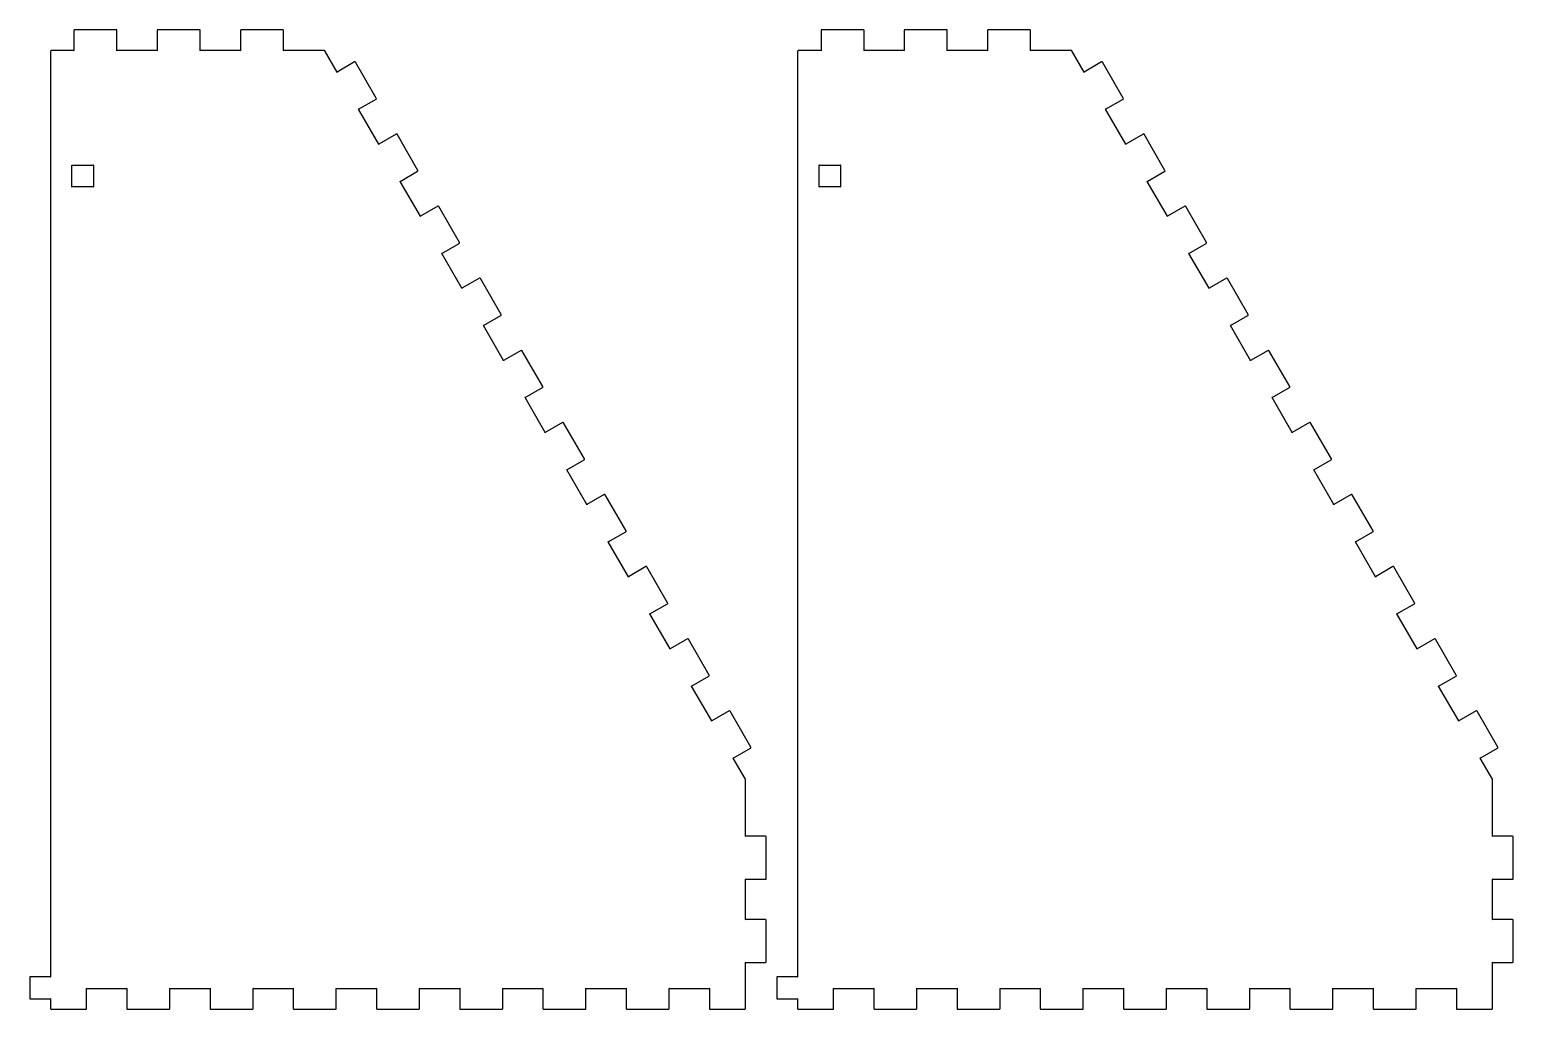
# Model space of a CAD drawing. Extents: x 10 to 462, y 22 to 354.
# Drawn here: x 10.3 to 224.2, y 21.7 to 162.9 of the extents above; entities that cross this region are included whole.
import ezdxf

# ---------------------------------------------------------------- set-up
doc = ezdxf.new("R2010")
doc.units = 0
doc.layers.get('0').update_dxf_attribs({"linetype": 'CONTINUOUS'})

msp = doc.modelspace()

# ---------------------------------------------------------------- linework, layer by layer
at = {"color": 7}
for p, q in [((16.69, 162.799986), (16.69, 159.899986)), ((22.789999, 162.899986), (16.79, 162.899986)), ((22.889999, 159.899986), (22.889999, 162.799986)), ((28.689999, 162.799986), (28.689999, 159.899986)), ((34.789999, 162.899986), (28.789999, 162.899986)), ((34.889999, 159.899986), (34.889999, 162.799986)), ((40.689999, 162.799986), (40.689999, 159.899986)), ((46.789999, 162.899986), (40.789999, 162.899986)), ((46.889999, 159.899986), (46.889999, 162.799986)), ((124.389997, 162.799986), (124.389997, 159.899986)), ((130.489997, 162.899986), (124.489997, 162.899986)), ((130.589997, 159.899986), (130.589997, 162.799986)), ((136.389997, 162.799986), (136.389997, 159.899986)), ((142.489996, 162.899986), (136.489997, 162.899986)), ((142.589996, 159.899986), (142.589996, 162.799986)), ((148.389996, 162.799986), (148.389996, 159.899986)), ((154.489996, 162.899986), (148.489996, 162.899986)), ((154.589996, 159.899986), (154.589996, 162.799986)), ((13.3, 159.799986), (13.3, 27.799989)), ((16.69, 159.899986), (13.4, 159.899986)), ((28.689999, 159.899986), (22.889999, 159.899986)), ((40.689999, 159.899986), (34.889999, 159.899986)), ((50.179999, 159.899986), (46.889999, 159.899986)), ((52.777999, 159.899986), (50.179999, 159.899986)), ((54.625999, 156.799986), (52.864999, 159.849986)), ((120.999997, 159.799986), (120.999997, 27.799989)), ((124.389997, 159.899986), (121.099997, 159.899986)), ((136.389997, 159.899986), (130.589997, 159.899986)), ((148.389996, 159.899986), (142.589996, 159.899986)), ((157.879996, 159.899986), (154.589996, 159.899986)), ((160.477996, 159.899986), (157.879996, 159.899986)), ((162.325996, 156.799986), (160.564996, 159.849986)), ((57.136999, 158.249986), (54.625999, 156.799986)), ((60.273998, 153.016986), (57.273999, 158.212986)), ((164.836996, 158.249986), (162.325996, 156.799986)), ((167.973996, 153.016986), (164.973996, 158.212986)), ((57.725999, 151.430986), (60.236998, 152.880986)), ((165.425996, 151.430986), (167.936996, 152.880986)), ((60.625998, 146.407986), (57.725999, 151.430986)), ((168.325996, 146.407986), (165.425996, 151.430986)), ((63.136998, 147.857986), (60.625998, 146.407986)), ((66.273998, 142.624986), (63.273998, 147.820986)), ((170.836996, 147.857986), (168.325996, 146.407986)), ((173.973996, 142.624986), (170.973996, 147.820986)), ((63.725998, 141.037986), (66.236998, 142.487986)), ((171.425996, 141.037986), (173.936996, 142.487986)), ((66.625998, 136.014987), (63.725998, 141.037986)), ((174.325996, 136.014987), (171.425996, 141.037986)), ((69.136998, 137.464987), (66.625998, 136.014987)), ((72.273998, 132.232987), (69.273998, 137.428987)), ((176.836996, 137.464987), (174.325996, 136.014987)), ((179.973996, 132.232987), (176.973996, 137.428987)), ((69.725998, 130.645987), (72.236998, 132.095987)), ((72.625998, 125.622987), (69.725998, 130.645987)), ((177.425996, 130.645987), (179.936996, 132.095987)), ((180.325995, 125.622987), (177.425996, 130.645987)), ((75.136998, 127.072987), (72.625998, 125.622987)), ((78.273998, 121.839987), (75.273998, 127.036987)), ((182.836995, 127.072987), (180.325995, 125.622987)), ((185.973995, 121.839987), (182.973995, 127.036987)), ((75.725998, 120.253987), (78.236998, 121.703987)), ((78.625998, 115.230987), (75.725998, 120.253987)), ((183.425995, 120.253987), (185.936995, 121.703987)), ((186.325995, 115.230987), (183.425995, 120.253987)), ((81.136998, 116.680987), (78.625998, 115.230987)), ((84.273998, 111.447987), (81.273998, 116.643987)), ((188.836995, 116.680987), (186.325995, 115.230987)), ((191.973995, 111.447987), (188.973995, 116.643987)), ((81.725998, 109.860987), (84.236998, 111.310987)), ((189.425995, 109.860987), (191.936995, 111.310987)), ((84.625998, 104.838987), (81.725998, 109.860987)), ((192.325995, 104.838987), (189.425995, 109.860987)), ((87.136998, 106.288987), (84.625998, 104.838987)), ((90.273998, 101.055987), (87.273998, 106.251987)), ((194.836995, 106.288987), (192.325995, 104.838987)), ((197.973995, 101.055987), (194.973995, 106.251987)), ((87.725998, 99.468988), (90.236998, 100.918987)), ((195.425995, 99.468988), (197.936995, 100.918987)), ((90.625998, 94.445988), (87.725998, 99.468988)), ((198.325995, 94.445988), (195.425995, 99.468988)), ((93.136998, 95.895988), (90.625998, 94.445988)), ((96.273998, 90.662988), (93.273998, 95.859988)), ((200.836995, 95.895988), (198.325995, 94.445988)), ((203.973995, 90.662988), (200.973995, 95.859988)), ((93.725998, 89.076988), (96.236998, 90.526988)), ((201.425995, 89.076988), (203.936995, 90.526988)), ((96.625998, 84.053988), (93.725998, 89.076988)), ((204.325995, 84.053988), (201.425995, 89.076988)), ((99.136998, 85.503988), (96.625998, 84.053988)), ((102.273997, 80.270988), (99.273998, 85.466988)), ((206.836995, 85.503988), (204.325995, 84.053988)), ((209.973995, 80.270988), (206.973995, 85.466988)), ((99.725998, 78.684988), (102.236997, 80.134988)), ((207.425995, 78.684988), (209.936995, 80.134988)), ((102.625997, 73.661988), (99.725998, 78.684988)), ((210.325995, 73.661988), (207.425995, 78.684988)), ((105.136997, 75.111988), (102.625997, 73.661988)), ((108.273997, 69.878988), (105.273997, 75.074988)), ((212.836995, 75.111988), (210.325995, 73.661988)), ((215.973995, 69.878988), (212.973995, 75.074988)), ((105.725997, 68.291988), (108.236997, 69.741988)), ((213.425995, 68.291988), (215.936995, 69.741988)), ((108.625997, 63.268988), (105.725997, 68.291988)), ((216.325995, 63.268988), (213.425995, 68.291988)), ((111.136997, 64.718988), (108.625997, 63.268988)), ((114.273997, 59.486989), (111.273997, 64.682988)), ((218.836995, 64.718988), (216.325995, 63.268988)), ((221.973994, 59.486989), (218.973995, 64.682988)), ((111.725997, 57.899989), (114.236997, 59.349989)), ((113.486997, 54.849989), (111.725997, 57.899989)), ((219.425995, 57.899989), (221.936994, 59.349989)), ((221.186994, 54.849989), (219.425995, 57.899989)), ((113.499997, 53.299989), (113.499997, 54.799989)), ((221.199994, 53.299989), (221.199994, 54.799989)), ((113.499997, 46.649989), (113.499997, 53.299989)), ((221.199994, 46.649989), (221.199994, 53.299989)), ((116.399997, 46.649989), (113.499997, 46.649989)), ((116.499997, 40.549989), (116.499997, 46.549989)), ((224.099994, 46.649989), (221.199994, 46.649989)), ((224.199994, 40.549989), (224.199994, 46.549989)), ((113.499997, 34.649989), (113.499997, 40.449989)), ((113.499997, 40.449989), (116.399997, 40.449989)), ((221.199994, 34.649989), (221.199994, 40.449989)), ((221.199994, 40.449989), (224.099994, 40.449989)), ((116.399997, 34.649989), (113.499997, 34.649989)), ((116.499997, 28.549989), (116.499997, 34.549989)), ((224.099994, 34.649989), (221.199994, 34.649989)), ((224.199994, 28.549989), (224.199994, 34.549989)), ((113.499997, 21.799989), (113.499997, 28.449989)), ((113.499997, 28.449989), (116.399997, 28.449989)), ((221.199994, 21.799989), (221.199994, 28.449989)), ((221.199994, 28.449989), (224.099994, 28.449989)), ((10.3, 26.299989), (10.3, 23.299989)), ((13.3, 26.399989), (10.4, 26.399989)), ((13.3, 27.799989), (13.3, 26.399989)), ((117.999997, 26.299989), (117.999997, 23.299989)), ((120.999997, 26.399989), (118.099997, 26.399989)), ((120.999997, 27.799989), (120.999997, 26.399989)), ((18.5, 21.799989), (18.5, 24.699989)), ((18.5, 24.699989), (24.299999, 24.699989)), ((24.299999, 24.699989), (24.299999, 21.799989)), ((30.499999, 21.799989), (30.499999, 24.699989)), ((30.499999, 24.699989), (36.299999, 24.699989)), ((36.299999, 24.699989), (36.299999, 21.799989)), ((42.499999, 21.799989), (42.499999, 24.699989)), ((42.499999, 24.699989), (48.299999, 24.699989)), ((48.299999, 24.699989), (48.299999, 21.799989)), ((54.499999, 21.799989), (54.499999, 24.699989)), ((54.499999, 24.699989), (60.299998, 24.699989)), ((60.299998, 24.699989), (60.299998, 21.799989)), ((66.499998, 21.799989), (66.499998, 24.699989)), ((66.499998, 24.699989), (72.299998, 24.699989)), ((72.299998, 24.699989), (72.299998, 21.799989)), ((78.499998, 21.799989), (78.499998, 24.699989)), ((78.499998, 24.699989), (84.299998, 24.699989)), ((84.299998, 24.699989), (84.299998, 21.799989)), ((90.499998, 21.799989), (90.499998, 24.699989)), ((90.499998, 24.699989), (96.299998, 24.699989)), ((96.299998, 24.699989), (96.299998, 21.799989)), ((102.499997, 21.799989), (102.499997, 24.699989)), ((102.499997, 24.699989), (108.299997, 24.699989)), ((108.299997, 24.699989), (108.299997, 21.799989)), ((126.199997, 21.799989), (126.199997, 24.699989)), ((126.199997, 24.699989), (131.999997, 24.699989)), ((131.999997, 24.699989), (131.999997, 21.799989)), ((138.199997, 21.799989), (138.199997, 24.699989)), ((138.199997, 24.699989), (143.999996, 24.699989)), ((143.999996, 24.699989), (143.999996, 21.799989)), ((150.199996, 21.799989), (150.199996, 24.699989)), ((150.199996, 24.699989), (155.999996, 24.699989)), ((155.999996, 24.699989), (155.999996, 21.799989)), ((162.199996, 21.799989), (162.199996, 24.699989)), ((162.199996, 24.699989), (167.999996, 24.699989)), ((167.999996, 24.699989), (167.999996, 21.799989)), ((174.199996, 21.799989), (174.199996, 24.699989)), ((174.199996, 24.699989), (179.999996, 24.699989)), ((179.999996, 24.699989), (179.999996, 21.799989)), ((186.199995, 21.799989), (186.199995, 24.699989)), ((186.199995, 24.699989), (191.999995, 24.699989)), ((191.999995, 24.699989), (191.999995, 21.799989)), ((198.199995, 21.799989), (198.199995, 24.699989)), ((198.199995, 24.699989), (203.999995, 24.699989)), ((203.999995, 24.699989), (203.999995, 21.799989)), ((210.199995, 21.799989), (210.199995, 24.699989)), ((210.199995, 24.699989), (215.999995, 24.699989)), ((215.999995, 24.699989), (215.999995, 21.799989)), ((10.4, 23.199989), (13.3, 23.199989)), ((13.3, 23.199989), (13.3, 21.799989)), ((13.4, 21.699989), (18.4, 21.699989)), ((24.399999, 21.699989), (30.399999, 21.699989)), ((36.399999, 21.699989), (42.399999, 21.699989)), ((48.399999, 21.699989), (54.399999, 21.699989)), ((60.399998, 21.699989), (66.399998, 21.699989)), ((72.399998, 21.699989), (78.399998, 21.699989)), ((84.399998, 21.699989), (90.399998, 21.699989)), ((96.399998, 21.699989), (102.399997, 21.699989)), ((108.399997, 21.699989), (113.399997, 21.699989)), ((118.099997, 23.199989), (120.999997, 23.199989)), ((120.999997, 23.199989), (120.999997, 21.799989)), ((121.099997, 21.699989), (126.099997, 21.699989)), ((132.099997, 21.699989), (138.099997, 21.699989)), ((144.099996, 21.699989), (150.099996, 21.699989)), ((156.099996, 21.699989), (162.099996, 21.699989)), ((168.099996, 21.699989), (174.099996, 21.699989)), ((180.099996, 21.699989), (186.099995, 21.699989)), ((192.099995, 21.699989), (198.099995, 21.699989)), ((204.099995, 21.699989), (210.099995, 21.699989)), ((216.099995, 21.699989), (221.099994, 21.699989))]:
    msp.add_line(p, q, dxfattribs=at)
at = {"color": 5}
for p, q in [((16.4, 141.799986), (16.4, 143.349986)), ((16.4, 143.349986), (19.5, 143.349986)), ((19.5, 143.349986), (19.5, 140.249986)), ((124.099997, 141.799986), (124.099997, 143.349986)), ((124.099997, 143.349986), (127.199997, 143.349986)), ((127.199997, 143.349986), (127.199997, 140.249986)), ((16.4, 140.249986), (16.4, 141.799986)), ((124.099997, 140.249986), (124.099997, 141.799986)), ((19.5, 140.249986), (16.4, 140.249986)), ((127.199997, 140.249986), (124.099997, 140.249986))]:
    msp.add_line(p, q, dxfattribs=at)
at = {"color": 7}
for points in [[(16.79, 162.899986), (16.735, 162.899986), (16.69, 162.854986), (16.69, 162.799986)], [(22.889999, 162.799986), (22.889999, 162.854986), (22.844999, 162.899986), (22.789999, 162.899986)], [(28.789999, 162.899986), (28.734999, 162.899986), (28.689999, 162.854986), (28.689999, 162.799986)], [(34.889999, 162.799986), (34.889999, 162.854986), (34.844999, 162.899986), (34.789999, 162.899986)], [(40.789999, 162.899986), (40.734999, 162.899986), (40.689999, 162.854986), (40.689999, 162.799986)], [(46.889999, 162.799986), (46.889999, 162.854986), (46.844999, 162.899986), (46.789999, 162.899986)], [(124.489997, 162.899986), (124.434997, 162.899986), (124.389997, 162.854986), (124.389997, 162.799986)], [(130.589997, 162.799986), (130.589997, 162.854986), (130.544997, 162.899986), (130.489997, 162.899986)], [(136.489997, 162.899986), (136.434997, 162.899986), (136.389997, 162.854986), (136.389997, 162.799986)], [(142.589996, 162.799986), (142.589996, 162.854986), (142.544996, 162.899986), (142.489996, 162.899986)], [(148.489996, 162.899986), (148.434996, 162.899986), (148.389996, 162.854986), (148.389996, 162.799986)], [(154.589996, 162.799986), (154.589996, 162.854986), (154.544996, 162.899986), (154.489996, 162.899986)], [(13.4, 159.899986), (13.345, 159.899986), (13.3, 159.854986), (13.3, 159.799986)], [(16.69, 159.899986), (16.69, 159.799986), (16.79, 159.899986), (16.69, 159.899986)], [(22.889999, 159.899986), (22.789999, 159.899986), (22.889999, 159.799986), (22.889999, 159.899986)], [(28.689999, 159.899986), (28.689999, 159.799986), (28.789999, 159.899986), (28.689999, 159.899986)], [(34.889999, 159.899986), (34.789999, 159.899986), (34.889999, 159.799986), (34.889999, 159.899986)], [(40.689999, 159.899986), (40.689999, 159.799986), (40.789999, 159.899986), (40.689999, 159.899986)], [(46.889999, 159.899986), (46.789999, 159.899986), (46.889999, 159.799986), (46.889999, 159.899986)], [(52.864999, 159.849986), (52.846999, 159.880986), (52.813999, 159.899986), (52.777999, 159.899986)], [(121.099997, 159.899986), (121.044997, 159.899986), (120.999997, 159.854986), (120.999997, 159.799986)], [(124.389997, 159.899986), (124.389997, 159.799986), (124.489997, 159.899986), (124.389997, 159.899986)], [(130.589997, 159.899986), (130.489997, 159.899986), (130.589997, 159.799986), (130.589997, 159.899986)], [(136.389997, 159.899986), (136.389997, 159.799986), (136.489997, 159.899986), (136.389997, 159.899986)], [(142.589996, 159.899986), (142.489996, 159.899986), (142.589996, 159.799986), (142.589996, 159.899986)], [(148.389996, 159.899986), (148.389996, 159.799986), (148.489996, 159.899986), (148.389996, 159.899986)], [(154.589996, 159.899986), (154.489996, 159.899986), (154.589996, 159.799986), (154.589996, 159.899986)], [(160.564996, 159.849986), (160.546996, 159.880986), (160.513996, 159.899986), (160.477996, 159.899986)], [(54.625999, 156.799986), (54.538999, 156.749986), (54.675999, 156.712986), (54.625999, 156.799986)], [(57.273999, 158.212986), (57.245999, 158.260986), (57.184999, 158.277986), (57.136999, 158.249986)], [(162.325996, 156.799986), (162.238996, 156.749986), (162.375996, 156.712986), (162.325996, 156.799986)], [(164.973996, 158.212986), (164.945996, 158.260986), (164.884996, 158.277986), (164.836996, 158.249986)], [(60.236998, 152.880986), (60.284998, 152.907986), (60.300998, 152.968986), (60.273998, 153.016986)], [(167.936996, 152.880986), (167.984996, 152.907986), (168.000996, 152.968986), (167.973996, 153.016986)], [(57.725999, 151.430986), (57.675999, 151.516986), (57.638999, 151.380986), (57.725999, 151.430986)], [(165.425996, 151.430986), (165.375996, 151.516986), (165.338996, 151.380986), (165.425996, 151.430986)], [(63.273998, 147.820986), (63.245998, 147.868986), (63.184998, 147.884986), (63.136998, 147.857986)], [(170.973996, 147.820986), (170.945996, 147.868986), (170.884996, 147.884986), (170.836996, 147.857986)], [(60.625998, 146.407986), (60.538998, 146.357986), (60.675998, 146.320986), (60.625998, 146.407986)], [(168.325996, 146.407986), (168.238996, 146.357986), (168.375996, 146.320986), (168.325996, 146.407986)], [(66.236998, 142.487986), (66.284998, 142.515986), (66.300998, 142.576986), (66.273998, 142.624986)], [(173.936996, 142.487986), (173.984996, 142.515986), (174.000996, 142.576986), (173.973996, 142.624986)], [(63.725998, 141.037986), (63.675998, 141.124986), (63.638998, 140.987986), (63.725998, 141.037986)], [(171.425996, 141.037986), (171.375996, 141.124986), (171.338996, 140.987986), (171.425996, 141.037986)], [(69.273998, 137.428987), (69.245998, 137.476987), (69.184998, 137.492987), (69.136998, 137.464987)], [(176.973996, 137.428987), (176.945996, 137.476987), (176.884996, 137.492987), (176.836996, 137.464987)], [(66.625998, 136.014987), (66.538998, 135.964987), (66.675998, 135.928987), (66.625998, 136.014987)], [(174.325996, 136.014987), (174.238996, 135.964987), (174.375996, 135.928987), (174.325996, 136.014987)], [(69.725998, 130.645987), (69.675998, 130.732987), (69.638998, 130.595987), (69.725998, 130.645987)], [(72.236998, 132.095987), (72.284998, 132.123987), (72.300998, 132.184987), (72.273998, 132.232987)], [(177.425996, 130.645987), (177.375996, 130.732987), (177.338996, 130.595987), (177.425996, 130.645987)], [(179.936996, 132.095987), (179.984996, 132.123987), (180.000996, 132.184987), (179.973996, 132.232987)], [(75.273998, 127.036987), (75.245998, 127.083987), (75.184998, 127.100987), (75.136998, 127.072987)], [(182.973995, 127.036987), (182.945995, 127.083987), (182.884995, 127.100987), (182.836995, 127.072987)], [(72.625998, 125.622987), (72.538998, 125.572987), (72.675998, 125.536987), (72.625998, 125.622987)], [(180.325995, 125.622987), (180.238995, 125.572987), (180.375995, 125.536987), (180.325995, 125.622987)], [(75.725998, 120.253987), (75.675998, 120.339987), (75.638998, 120.203987), (75.725998, 120.253987)], [(78.236998, 121.703987), (78.284998, 121.730987), (78.300998, 121.792987), (78.273998, 121.839987)], [(183.425995, 120.253987), (183.375995, 120.339987), (183.338995, 120.203987), (183.425995, 120.253987)], [(185.936995, 121.703987), (185.984995, 121.730987), (186.000995, 121.792987), (185.973995, 121.839987)], [(81.273998, 116.643987), (81.245998, 116.691987), (81.184998, 116.707987), (81.136998, 116.680987)], [(188.973995, 116.643987), (188.945995, 116.691987), (188.884995, 116.707987), (188.836995, 116.680987)], [(78.625998, 115.230987), (78.538998, 115.180987), (78.675998, 115.143987), (78.625998, 115.230987)], [(186.325995, 115.230987), (186.238995, 115.180987), (186.375995, 115.143987), (186.325995, 115.230987)], [(84.236998, 111.310987), (84.284998, 111.338987), (84.300998, 111.399987), (84.273998, 111.447987)], [(191.936995, 111.310987), (191.984995, 111.338987), (192.000995, 111.399987), (191.973995, 111.447987)], [(81.725998, 109.860987), (81.675998, 109.947987), (81.638998, 109.810987), (81.725998, 109.860987)], [(189.425995, 109.860987), (189.375995, 109.947987), (189.338995, 109.810987), (189.425995, 109.860987)], [(84.625998, 104.838987), (84.538998, 104.788987), (84.675998, 104.751987), (84.625998, 104.838987)], [(87.273998, 106.251987), (87.245998, 106.299987), (87.184998, 106.315987), (87.136998, 106.288987)], [(192.325995, 104.838987), (192.238995, 104.788987), (192.375995, 104.751987), (192.325995, 104.838987)], [(194.973995, 106.251987), (194.945995, 106.299987), (194.884995, 106.315987), (194.836995, 106.288987)], [(90.236998, 100.918987), (90.284998, 100.946987), (90.300998, 101.007987), (90.273998, 101.055987)], [(197.936995, 100.918987), (197.984995, 100.946987), (198.000995, 101.007987), (197.973995, 101.055987)], [(87.725998, 99.468988), (87.675998, 99.555988), (87.638998, 99.418988), (87.725998, 99.468988)], [(195.425995, 99.468988), (195.375995, 99.555988), (195.338995, 99.418988), (195.425995, 99.468988)], [(90.625998, 94.445988), (90.538998, 94.395988), (90.675998, 94.359988), (90.625998, 94.445988)], [(93.273998, 95.859988), (93.245998, 95.906988), (93.184998, 95.923988), (93.136998, 95.895988)], [(198.325995, 94.445988), (198.238995, 94.395988), (198.375995, 94.359988), (198.325995, 94.445988)], [(200.973995, 95.859988), (200.945995, 95.906988), (200.884995, 95.923988), (200.836995, 95.895988)], [(96.236998, 90.526988), (96.284998, 90.553988), (96.300998, 90.615988), (96.273998, 90.662988)], [(203.936995, 90.526988), (203.984995, 90.553988), (204.000995, 90.615988), (203.973995, 90.662988)], [(93.725998, 89.076988), (93.675998, 89.162988), (93.638998, 89.026988), (93.725998, 89.076988)], [(201.425995, 89.076988), (201.375995, 89.162988), (201.338995, 89.026988), (201.425995, 89.076988)], [(96.625998, 84.053988), (96.538998, 84.003988), (96.675998, 83.966988), (96.625998, 84.053988)], [(99.273998, 85.466988), (99.245998, 85.514988), (99.184998, 85.531988), (99.136998, 85.503988)], [(204.325995, 84.053988), (204.238995, 84.003988), (204.375995, 83.966988), (204.325995, 84.053988)], [(206.973995, 85.466988), (206.945995, 85.514988), (206.884995, 85.531988), (206.836995, 85.503988)], [(102.236997, 80.134988), (102.284997, 80.161988), (102.300997, 80.222988), (102.273997, 80.270988)], [(209.936995, 80.134988), (209.984995, 80.161988), (210.000995, 80.222988), (209.973995, 80.270988)], [(99.725998, 78.684988), (99.675998, 78.770988), (99.638998, 78.634988), (99.725998, 78.684988)], [(207.425995, 78.684988), (207.375995, 78.770988), (207.338995, 78.634988), (207.425995, 78.684988)], [(105.273997, 75.074988), (105.245997, 75.122988), (105.184997, 75.138988), (105.136997, 75.111988)], [(212.973995, 75.074988), (212.945995, 75.122988), (212.884995, 75.138988), (212.836995, 75.111988)], [(102.625997, 73.661988), (102.538997, 73.611988), (102.675997, 73.574988), (102.625997, 73.661988)], [(210.325995, 73.661988), (210.238995, 73.611988), (210.375995, 73.574988), (210.325995, 73.661988)], [(108.236997, 69.741988), (108.284997, 69.769988), (108.300997, 69.830988), (108.273997, 69.878988)], [(215.936995, 69.741988), (215.984995, 69.769988), (216.000995, 69.830988), (215.973995, 69.878988)], [(105.725997, 68.291988), (105.675997, 68.378988), (105.638997, 68.241988), (105.725997, 68.291988)], [(213.425995, 68.291988), (213.375995, 68.378988), (213.338995, 68.241988), (213.425995, 68.291988)], [(111.273997, 64.682988), (111.245997, 64.730988), (111.184997, 64.746988), (111.136997, 64.718988)], [(218.973995, 64.682988), (218.945995, 64.730988), (218.884995, 64.746988), (218.836995, 64.718988)], [(108.625997, 63.268988), (108.538997, 63.218988), (108.675997, 63.182988), (108.625997, 63.268988)], [(216.325995, 63.268988), (216.238995, 63.218988), (216.375995, 63.182988), (216.325995, 63.268988)], [(111.725997, 57.899989), (111.675997, 57.986989), (111.638997, 57.849989), (111.725997, 57.899989)], [(114.236997, 59.349989), (114.284997, 59.377989), (114.300997, 59.438989), (114.273997, 59.486989)], [(219.425995, 57.899989), (219.375995, 57.986989), (219.338995, 57.849989), (219.425995, 57.899989)], [(221.936994, 59.349989), (221.984994, 59.377989), (222.000994, 59.438989), (221.973994, 59.486989)], [(113.499997, 54.799989), (113.499997, 54.817989), (113.494997, 54.834989), (113.486997, 54.849989)], [(221.199994, 54.799989), (221.199994, 54.817989), (221.194994, 54.834989), (221.186994, 54.849989)], [(113.499997, 46.649989), (113.399997, 46.649989), (113.499997, 46.549989), (113.499997, 46.649989)], [(116.499997, 46.549989), (116.499997, 46.604989), (116.454997, 46.649989), (116.399997, 46.649989)], [(221.199994, 46.649989), (221.099994, 46.649989), (221.199994, 46.549989), (221.199994, 46.649989)], [(224.199994, 46.549989), (224.199994, 46.604989), (224.154994, 46.649989), (224.099994, 46.649989)], [(113.499997, 40.449989), (113.499997, 40.549989), (113.399997, 40.449989), (113.499997, 40.449989)], [(116.399997, 40.449989), (116.454997, 40.449989), (116.499997, 40.494989), (116.499997, 40.549989)], [(221.199994, 40.449989), (221.199994, 40.549989), (221.099994, 40.449989), (221.199994, 40.449989)], [(224.099994, 40.449989), (224.154994, 40.449989), (224.199994, 40.494989), (224.199994, 40.549989)], [(113.499997, 34.649989), (113.399997, 34.649989), (113.499997, 34.549989), (113.499997, 34.649989)], [(116.499997, 34.549989), (116.499997, 34.604989), (116.454997, 34.649989), (116.399997, 34.649989)], [(221.199994, 34.649989), (221.099994, 34.649989), (221.199994, 34.549989), (221.199994, 34.649989)], [(224.199994, 34.549989), (224.199994, 34.604989), (224.154994, 34.649989), (224.099994, 34.649989)], [(113.499997, 28.449989), (113.499997, 28.549989), (113.399997, 28.449989), (113.499997, 28.449989)], [(116.399997, 28.449989), (116.454997, 28.449989), (116.499997, 28.494989), (116.499997, 28.549989)], [(221.199994, 28.449989), (221.199994, 28.549989), (221.099994, 28.449989), (221.199994, 28.449989)], [(224.099994, 28.449989), (224.154994, 28.449989), (224.199994, 28.494989), (224.199994, 28.549989)], [(10.4, 26.399989), (10.345, 26.399989), (10.3, 26.354989), (10.3, 26.299989)], [(13.3, 26.399989), (13.3, 26.299989), (13.4, 26.399989), (13.3, 26.399989)], [(118.099997, 26.399989), (118.044997, 26.399989), (117.999997, 26.354989), (117.999997, 26.299989)], [(120.999997, 26.399989), (120.999997, 26.299989), (121.099997, 26.399989), (120.999997, 26.399989)], [(18.5, 24.699989), (18.5, 24.799989), (18.4, 24.699989), (18.5, 24.699989)], [(24.299999, 24.699989), (24.399999, 24.699989), (24.299999, 24.799989), (24.299999, 24.699989)], [(30.499999, 24.699989), (30.499999, 24.799989), (30.399999, 24.699989), (30.499999, 24.699989)], [(36.299999, 24.699989), (36.399999, 24.699989), (36.299999, 24.799989), (36.299999, 24.699989)], [(42.499999, 24.699989), (42.499999, 24.799989), (42.399999, 24.699989), (42.499999, 24.699989)], [(48.299999, 24.699989), (48.399999, 24.699989), (48.299999, 24.799989), (48.299999, 24.699989)], [(54.499999, 24.699989), (54.499999, 24.799989), (54.399999, 24.699989), (54.499999, 24.699989)], [(60.299998, 24.699989), (60.399998, 24.699989), (60.299998, 24.799989), (60.299998, 24.699989)], [(66.499998, 24.699989), (66.499998, 24.799989), (66.399998, 24.699989), (66.499998, 24.699989)], [(72.299998, 24.699989), (72.399998, 24.699989), (72.299998, 24.799989), (72.299998, 24.699989)], [(78.499998, 24.699989), (78.499998, 24.799989), (78.399998, 24.699989), (78.499998, 24.699989)], [(84.299998, 24.699989), (84.399998, 24.699989), (84.299998, 24.799989), (84.299998, 24.699989)], [(90.499998, 24.699989), (90.499998, 24.799989), (90.399998, 24.699989), (90.499998, 24.699989)], [(96.299998, 24.699989), (96.399998, 24.699989), (96.299998, 24.799989), (96.299998, 24.699989)], [(102.499997, 24.699989), (102.499997, 24.799989), (102.399997, 24.699989), (102.499997, 24.699989)], [(108.299997, 24.699989), (108.399997, 24.699989), (108.299997, 24.799989), (108.299997, 24.699989)], [(126.199997, 24.699989), (126.199997, 24.799989), (126.099997, 24.699989), (126.199997, 24.699989)], [(131.999997, 24.699989), (132.099997, 24.699989), (131.999997, 24.799989), (131.999997, 24.699989)], [(138.199997, 24.699989), (138.199997, 24.799989), (138.099997, 24.699989), (138.199997, 24.699989)], [(143.999996, 24.699989), (144.099996, 24.699989), (143.999996, 24.799989), (143.999996, 24.699989)], [(150.199996, 24.699989), (150.199996, 24.799989), (150.099996, 24.699989), (150.199996, 24.699989)], [(155.999996, 24.699989), (156.099996, 24.699989), (155.999996, 24.799989), (155.999996, 24.699989)], [(162.199996, 24.699989), (162.199996, 24.799989), (162.099996, 24.699989), (162.199996, 24.699989)], [(167.999996, 24.699989), (168.099996, 24.699989), (167.999996, 24.799989), (167.999996, 24.699989)], [(174.199996, 24.699989), (174.199996, 24.799989), (174.099996, 24.699989), (174.199996, 24.699989)], [(179.999996, 24.699989), (180.099996, 24.699989), (179.999996, 24.799989), (179.999996, 24.699989)], [(186.199995, 24.699989), (186.199995, 24.799989), (186.099995, 24.699989), (186.199995, 24.699989)], [(191.999995, 24.699989), (192.099995, 24.699989), (191.999995, 24.799989), (191.999995, 24.699989)], [(198.199995, 24.699989), (198.199995, 24.799989), (198.099995, 24.699989), (198.199995, 24.699989)], [(203.999995, 24.699989), (204.099995, 24.699989), (203.999995, 24.799989), (203.999995, 24.699989)], [(210.199995, 24.699989), (210.199995, 24.799989), (210.099995, 24.699989), (210.199995, 24.699989)], [(215.999995, 24.699989), (216.099995, 24.699989), (215.999995, 24.799989), (215.999995, 24.699989)], [(10.3, 23.299989), (10.3, 23.244989), (10.345, 23.199989), (10.4, 23.199989)], [(13.3, 23.199989), (13.4, 23.199989), (13.3, 23.299989), (13.3, 23.199989)], [(13.3, 21.799989), (13.3, 21.744989), (13.345, 21.699989), (13.4, 21.699989)], [(18.4, 21.699989), (18.455, 21.699989), (18.5, 21.744989), (18.5, 21.799989)], [(24.299999, 21.799989), (24.299999, 21.744989), (24.344999, 21.699989), (24.399999, 21.699989)], [(30.399999, 21.699989), (30.454999, 21.699989), (30.499999, 21.744989), (30.499999, 21.799989)], [(36.299999, 21.799989), (36.299999, 21.744989), (36.344999, 21.699989), (36.399999, 21.699989)], [(42.399999, 21.699989), (42.454999, 21.699989), (42.499999, 21.744989), (42.499999, 21.799989)], [(48.299999, 21.799989), (48.299999, 21.744989), (48.344999, 21.699989), (48.399999, 21.699989)], [(54.399999, 21.699989), (54.454999, 21.699989), (54.499999, 21.744989), (54.499999, 21.799989)], [(60.299998, 21.799989), (60.299998, 21.744989), (60.344998, 21.699989), (60.399998, 21.699989)], [(66.399998, 21.699989), (66.454998, 21.699989), (66.499998, 21.744989), (66.499998, 21.799989)], [(72.299998, 21.799989), (72.299998, 21.744989), (72.344998, 21.699989), (72.399998, 21.699989)], [(78.399998, 21.699989), (78.454998, 21.699989), (78.499998, 21.744989), (78.499998, 21.799989)], [(84.299998, 21.799989), (84.299998, 21.744989), (84.344998, 21.699989), (84.399998, 21.699989)], [(90.399998, 21.699989), (90.454998, 21.699989), (90.499998, 21.744989), (90.499998, 21.799989)], [(96.299998, 21.799989), (96.299998, 21.744989), (96.344998, 21.699989), (96.399998, 21.699989)], [(102.399997, 21.699989), (102.454997, 21.699989), (102.499997, 21.744989), (102.499997, 21.799989)], [(108.299997, 21.799989), (108.299997, 21.744989), (108.344997, 21.699989), (108.399997, 21.699989)], [(113.399997, 21.699989), (113.454997, 21.699989), (113.499997, 21.744989), (113.499997, 21.799989)], [(117.999997, 23.299989), (117.999997, 23.244989), (118.044997, 23.199989), (118.099997, 23.199989)], [(120.999997, 23.199989), (121.099997, 23.199989), (120.999997, 23.299989), (120.999997, 23.199989)], [(120.999997, 21.799989), (120.999997, 21.744989), (121.044997, 21.699989), (121.099997, 21.699989)], [(126.099997, 21.699989), (126.154997, 21.699989), (126.199997, 21.744989), (126.199997, 21.799989)], [(131.999997, 21.799989), (131.999997, 21.744989), (132.044997, 21.699989), (132.099997, 21.699989)], [(138.099997, 21.699989), (138.154997, 21.699989), (138.199997, 21.744989), (138.199997, 21.799989)], [(143.999996, 21.799989), (143.999996, 21.744989), (144.044996, 21.699989), (144.099996, 21.699989)], [(150.099996, 21.699989), (150.154996, 21.699989), (150.199996, 21.744989), (150.199996, 21.799989)], [(155.999996, 21.799989), (155.999996, 21.744989), (156.044996, 21.699989), (156.099996, 21.699989)], [(162.099996, 21.699989), (162.154996, 21.699989), (162.199996, 21.744989), (162.199996, 21.799989)], [(167.999996, 21.799989), (167.999996, 21.744989), (168.044996, 21.699989), (168.099996, 21.699989)], [(174.099996, 21.699989), (174.154996, 21.699989), (174.199996, 21.744989), (174.199996, 21.799989)], [(179.999996, 21.799989), (179.999996, 21.744989), (180.044996, 21.699989), (180.099996, 21.699989)], [(186.099995, 21.699989), (186.154995, 21.699989), (186.199995, 21.744989), (186.199995, 21.799989)], [(191.999995, 21.799989), (191.999995, 21.744989), (192.044995, 21.699989), (192.099995, 21.699989)], [(198.099995, 21.699989), (198.154995, 21.699989), (198.199995, 21.744989), (198.199995, 21.799989)], [(203.999995, 21.799989), (203.999995, 21.744989), (204.044995, 21.699989), (204.099995, 21.699989)], [(210.099995, 21.699989), (210.154995, 21.699989), (210.199995, 21.744989), (210.199995, 21.799989)], [(215.999995, 21.799989), (215.999995, 21.744989), (216.044995, 21.699989), (216.099995, 21.699989)], [(221.099994, 21.699989), (221.154994, 21.699989), (221.199994, 21.744989), (221.199994, 21.799989)]]:
    msp.add_open_spline(points, degree=3, dxfattribs=at)
at = {"color": 5}
for points in [[(16.4, 143.349986), (16.4, 143.449986), (16.3, 143.349986), (16.4, 143.349986)], [(19.5, 143.349986), (19.6, 143.349986), (19.5, 143.449986), (19.5, 143.349986)], [(124.099997, 143.349986), (124.099997, 143.449986), (123.999997, 143.349986), (124.099997, 143.349986)], [(127.199997, 143.349986), (127.299997, 143.349986), (127.199997, 143.449986), (127.199997, 143.349986)], [(16.4, 140.249986), (16.3, 140.249986), (16.4, 140.149986), (16.4, 140.249986)], [(19.5, 140.249986), (19.5, 140.149986), (19.6, 140.249986), (19.5, 140.249986)], [(124.099997, 140.249986), (123.999997, 140.249986), (124.099997, 140.149986), (124.099997, 140.249986)], [(127.199997, 140.249986), (127.199997, 140.149986), (127.299997, 140.249986), (127.199997, 140.249986)]]:
    msp.add_open_spline(points, degree=3, dxfattribs=at)

doc.saveas('drawing.dxf')
